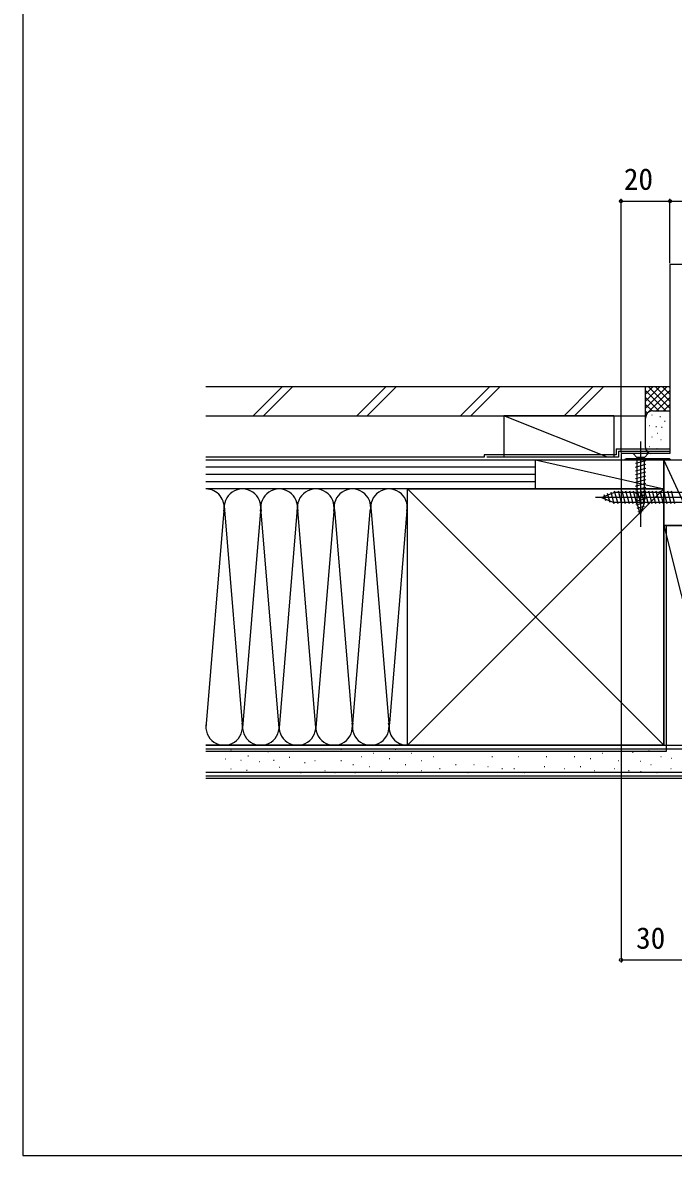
# Model space of a CAD drawing. Units: millimetres, scale not verified. Extents: x -525 to 525, y -783 to 779.
# Drawn here: x -525 to -258.6, y -782.8 to -318.8 of the extents above; entities that cross this region are included whole.
import ezdxf
from ezdxf.enums import TextEntityAlignment as Align

# ---------------------------------------------------------------- set-up
doc = ezdxf.new("R2010")
doc.units = ezdxf.units.MM
doc.header["$LTSCALE"] = 4
for name, color, linetype in [('0-2_YKK_11', 7, 'Continuous'), ('0-5_YKK_13', 4, 'Continuous'), ('0-7_YKK_D', 6, 'Continuous'), ('0-8_YKK_ZWAK', 7, 'Continuous'), ('0-9_YSS_K', 3, 'Continuous'), ('0-A_YSS_KE', 3, 'Continuous')]:
    doc.layers.add(name, color=color, linetype=linetype)
doc.styles.add('ＭＳ ゴシック', font='')
doc.styles.get('ＭＳ ゴシック').set_extended_font_data('MS Gothic')

msp = doc.modelspace()

# ---------------------------------------------------------------- linework, layer by layer
at = {"layer": '0-2_YKK_11'}
msp.add_line((-212, -417.799), (-260, -417.799), dxfattribs=at)
msp.add_lwpolyline([(-260, -417.799), (-260, -495.299), (-280, -495.299), (-280, -497.799), (-278.7, -497.799), (-278.267, -497.549), (-277.834, -497.299), (-260.366, -497.299), (-259.933, -497.549), (-259.5, -497.799), (-258.5, -497.799)], dxfattribs=at)
at = {"layer": '0-5_YKK_13'}
for p, q in [((-272, -490.3), (-272, -525.3)), ((-268.9, -495.3), (-275.1, -495.3)), ((-275.1, -495.3), (-273.55, -496.85)), ((-268.9, -495.3), (-270.45, -496.85)), ((-274.1, -499.277), (-269.9, -498.151)), ((-274.1, -500.83), (-269.9, -499.704)), ((-273.55, -496.85), (-273.55, -515.384)), ((-270.45, -496.85), (-273.55, -496.85)), ((-270.45, -515.384), (-270.45, -496.85)), ((-274.1, -502.383), (-269.9, -501.257)), ((-274.1, -503.935), (-269.9, -502.81)), ((-274.1, -505.488), (-269.9, -504.363)), ((-274.1, -507.041), (-269.9, -505.916)), ((-274.1, -508.594), (-269.9, -507.469)), ((-274.1, -510.147), (-269.9, -509.022)), ((-242.6, -513.299), (-290.5, -513.299)), ((-288, -513.299), (-282.93, -511.199)), ((-288, -513.299), (-282.93, -515.399)), ((-286.253, -514.618), (-286.889, -512.244)), ((-284.506, -515.341), (-285.491, -511.665)), ((-282.804, -515.899), (-284.094, -511.086)), ((-248, -511.199), (-282.93, -511.199)), ((-281.251, -515.899), (-282.644, -510.699)), ((-279.698, -515.899), (-281.091, -510.699)), ((-278.145, -515.899), (-279.539, -510.699)), ((-276.592, -515.899), (-277.986, -510.699)), ((-275.039, -515.899), (-276.433, -510.699)), ((-273.486, -515.899), (-274.88, -510.699)), ((-274.1, -511.7), (-269.9, -510.575)), ((-274.1, -513.253), (-269.9, -512.128)), ((-274.1, -514.806), (-269.9, -513.68)), ((-271.934, -515.899), (-273.327, -510.699)), ((-270.381, -515.899), (-271.774, -510.699)), ((-268.828, -515.899), (-270.221, -510.699)), ((-267.275, -515.899), (-268.668, -510.699)), ((-265.722, -515.899), (-267.115, -510.699)), ((-264.169, -515.899), (-265.562, -510.699)), ((-262.616, -515.899), (-264.009, -510.699)), ((-261.063, -515.899), (-262.457, -510.699)), ((-259.51, -515.899), (-260.904, -510.699)), ((-257.957, -515.899), (-259.351, -510.699)), ((-248, -515.399), (-282.93, -515.399)), ((-273.841, -516.289), (-269.9, -515.233)), ((-272, -520.3), (-273.55, -515.384)), ((-273.39, -517.721), (-270.353, -516.908)), ((-272.938, -519.153), (-270.888, -518.604)), ((-272, -520.3), (-270.45, -515.384))]:
    msp.add_line(p, q, dxfattribs=at)
at = {"layer": '0-7_YKK_D'}
for p, q in [((-280, -494.799), (-280, -390.899)), ((-280, -391.899), (-260, -391.899)), ((-260, -417.299), (-260, -390.899)), ((-260, -417.299), (-260, -390.899)), ((-260, -391.899), (-211, -391.899)), ((-280, -498.299), (-280, -703.8)), ((-250, -702.8), (-280, -702.8))]:
    msp.add_line(p, q, dxfattribs=at)
for centre in [(-280, -391.899), (-260, -391.899), (-260, -391.899), (-280, -702.8)]:
    msp.add_circle(centre, 0.637, dxfattribs=at)
at = {"layer": '0-8_YKK_ZWAK'}
msp.add_line((-525, 747.2), (-525, -782.8), dxfattribs=at)
msp.add_lwpolyline([(-525, -782.8), (525, -782.8), (525, 747.2)], dxfattribs=at)
at = {"layer": '0-9_YSS_K'}
for p, q in [((-430.632, -479.799), (-418.632, -467.799)), ((-426.389, -479.799), (-414.389, -467.799)), ((-388.205, -479.799), (-376.205, -467.799)), ((-383.963, -479.799), (-371.963, -467.799)), ((-345.779, -479.799), (-333.779, -467.799)), ((-341.536, -479.799), (-329.536, -467.799)), ((-303.353, -479.799), (-291.353, -467.799)), ((-299.11, -479.799), (-287.11, -467.799)), ((-270, -467.799), (-260, -467.799)), ((-270, -480.799), (-270, -467.799)), ((-261.142, -467.799), (-270, -476.657)), ((-263.97, -467.799), (-270, -473.828)), ((-266.799, -467.799), (-270, -471)), ((-269.627, -467.799), (-270, -468.172)), ((-260, -476.657), (-268.858, -467.799)), ((-260, -473.828), (-266.029, -467.799)), ((-260, -471), (-263.201, -467.799)), ((-260, -468.172), (-260.372, -467.799)), ((-260, -469.485), (-270, -479.485)), ((-261.686, -477.799), (-270, -469.485)), ((-264.515, -477.799), (-270, -472.314)), ((-260, -472.314), (-265.485, -477.799)), ((-267.325, -477.817), (-270, -475.142)), ((-267, -477.799), (-260, -477.799)), ((-260, -475.142), (-262.674, -477.817)), ((-285.5, -496.799), (-328, -479.799)), ((-328, -479.799), (-328, -496.799)), ((-283, -479.799), (-328, -479.799)), ((-283, -479.799), (-283, -496.799)), ((-269.205, -478.765), (-270, -477.971)), ((-270, -492.799), (-270, -480.799)), ((-267.195, -479.627), (-267.395, -479.627)), ((-263.857, -480.294), (-264.057, -480.294)), ((-262.001, -482.125), (-262.201, -482.125)), ((-268.196, -483.966), (-268.396, -483.966)), ((-265.526, -484.3), (-265.726, -484.3)), ((-264.923, -487.093), (-265.123, -487.093)), ((-263.189, -484.634), (-263.389, -484.634)), ((-267.195, -488.64), (-267.395, -488.64)), ((-263.523, -489.641), (-263.723, -489.641)), ((-268.196, -492.482), (-268.396, -492.482)), ((-260.3, -495.299), (-267, -495.299)), ((-265.192, -493.313), (-265.392, -493.313)), ((-450, -497.799), (-315, -497.799)), ((-450, -500.799), (-315, -500.799)), ((-328, -497.799), (-283, -497.799)), ((-315, -509.799), (-315, -497.799)), ((-315, -497.799), (-262.5, -509.799)), ((-250, -524.799), (-262.5, -497.799)), ((-450, -503.799), (-315, -503.799)), ((-450, -506.799), (-315, -506.799)), ((-367.5, -509.799), (-450, -509.799)), ((-315, -509.799), (-450, -509.799)), ((-262.5, -614.799), (-367.5, -509.799)), ((-262.5, -509.799), (-367.5, -614.799)), ((-442.506, -516.993), (-450, -607.68)), ((-442.517, -516.711), (-435, -607.68)), ((-427.658, -518.831), (-435, -607.68)), ((-420, -607.68), (-427.577, -515.981)), ((-412.575, -517.831), (-420, -607.68)), ((-405, -607.68), (-412.501, -516.906)), ((-397.661, -518.864), (-405, -607.68)), ((-397.39, -518.244), (-390, -607.68)), ((-390, -607.68), (-382.658, -518.831)), ((-382.342, -518.831), (-375, -607.68)), ((-367.506, -516.993), (-374.842, -605.767)), ((-262.5, -524.799), (-240, -524.799)), ((-262.5, -614.799), (-262.5, -524.799)), ((-262.5, -524.799), (-240, -614.799)), ((-367.5, -614.799), (-450, -614.799)), ((-450, -616.299), (-240, -616.299)), ((-439.574, -616.932), (-439.774, -616.932)), ((-394.512, -616.541), (-394.712, -616.541)), ((-372.26, -616.541), (-372.46, -616.541)), ((-268.481, -617.018), (-268.681, -617.018)), ((-262.5, -614.799), (-240, -614.799)), ((-441.912, -620.437), (-442.112, -620.437)), ((-435.485, -621.022), (-435.685, -621.022)), ((-432.563, -619.269), (-432.763, -619.269)), ((-427.889, -621.606), (-428.089, -621.606)), ((-424.383, -617.516), (-424.583, -617.516)), ((-422.046, -621.022), (-422.246, -621.022)), ((-415.619, -619.853), (-415.819, -619.853)), ((-410.996, -617.365), (-411.196, -617.365)), ((-405.226, -621.161), (-405.426, -621.161)), ((-401.106, -617.365), (-401.306, -617.365)), ((-394.512, -621.161), (-394.712, -621.161)), ((-386.271, -619.513), (-386.471, -619.513)), ((-381.326, -618.189), (-381.526, -618.189)), ((-374.733, -620.337), (-374.933, -620.337)), ((-365.667, -618.189), (-365.867, -618.189)), ((-361.546, -621.161), (-361.746, -621.161)), ((-356.601, -619.513), (-356.801, -619.513)), ((-349.184, -617.365), (-349.384, -617.365)), ((-340.118, -617.365), (-340.318, -617.365)), ((-332.7, -619.513), (-332.9, -619.513)), ((-326.931, -617.365), (-327.131, -617.365)), ((-321.986, -619.513), (-322.186, -619.513)), ((-316.217, -617.365), (-316.417, -617.365)), ((-310.448, -619.513), (-310.648, -619.513)), ((-303.923, -617.365), (-304.123, -617.365)), ((-298.979, -619.513), (-299.179, -619.513)), ((-292.385, -620.337), (-292.585, -620.337)), ((-287.44, -618.189), (-287.64, -618.189)), ((-280.847, -621.161), (-281.047, -621.161)), ((-279.199, -617.365), (-279.399, -617.365)), ((-275.108, -617.798), (-275.308, -617.798)), ((-271.989, -621.416), (-272.189, -621.416)), ((-263.54, -619.513), (-263.74, -619.513)), ((-259.192, -620.247), (-259.392, -620.247)), ((-450, -625.799), (-240, -625.799)), ((-439.574, -624.527), (-439.774, -624.527)), ((-433.147, -625.112), (-433.347, -625.112)), ((-419.709, -623.943), (-419.909, -623.943)), ((-410.996, -626.106), (-411.196, -626.106)), ((-409.347, -621.986), (-409.547, -621.986)), ((-401.106, -625.282), (-401.306, -625.282)), ((-396.985, -626.106), (-397.185, -626.106)), ((-389.567, -622.81), (-389.767, -622.81)), ((-388.743, -626.106), (-388.943, -626.106)), ((-382.974, -623.634), (-383.174, -623.634)), ((-378.029, -625.282), (-378.229, -625.282)), ((-371.436, -626.106), (-371.636, -626.106)), ((-368.139, -622.81), (-368.339, -622.81)), ((-361.546, -625.282), (-361.746, -625.282)), ((-354.129, -624.458), (-354.329, -624.458)), ((-347.535, -622.81), (-347.735, -622.81)), ((-342.59, -626.106), (-342.79, -626.106)), ((-340.118, -622.81), (-340.318, -622.81)), ((-334.349, -623.634), (-334.549, -623.634)), ((-328.58, -624.458), (-328.78, -624.458)), ((-323.635, -624.458), (-323.835, -624.458)), ((-319.514, -626.106), (-319.714, -626.106)), ((-311.272, -623.634), (-311.472, -623.634)), ((-303.099, -624.458), (-303.299, -624.458)), ((-296.506, -623.634), (-296.706, -623.634)), ((-290.737, -625.282), (-290.937, -625.282)), ((-282.495, -624.458), (-282.695, -624.458)), ((-276.726, -625.282), (-276.926, -625.282)), ((-271.8, -625.704), (-272, -625.704)), ((-267.66, -622.81), (-267.86, -622.81)), ((-265.188, -626.106), (-265.388, -626.106)), ((-259.419, -624.458), (-259.619, -624.458)), ((-450, -628.299), (-240, -628.299))]:
    msp.add_line(p, q, dxfattribs=at)
for points in [[(-315, -509.799), (-315, -497.799), (-262.5, -497.799), (-262.5, -509.799)], [(-262.5, -524.799), (-262.5, -497.799), (-250, -497.799), (-250, -524.799)]]:
    msp.add_lwpolyline(points, close=True, dxfattribs=at)
for centre, radius, start, end in [((-267, -480.799), 3, 90, 180), ((-267.392, -492.72), 2.609, 181.73764, 261.34878), ((-450, -517.299), 7.5, 348.21621, 90.00018), ((-435, -517.299), 7.5, 348.21644, 191.78332), ((-420, -517.299), 7.5, 348.21621, 191.78356), ((-405, -517.299), 7.5, 348.21621, 191.78332), ((-390, -517.299), 7.5, 348.21621, 191.78332), ((-375, -517.299), 7.5, 348.21621, 191.78332), ((-442.5, -607.299), 7.5, 168.21647, 11.78354), ((-427.5, -607.299), 7.5, 168.21636, 11.78354), ((-412.5, -607.299), 7.5, 168.21647, 11.78354), ((-397.5, -607.299), 7.5, 168.21647, 11.78354), ((-382.5, -607.299), 7.5, 168.21647, 11.78354), ((-367.5, -607.299), 7.5, 168.21647, 270)]:
    msp.add_arc(centre, radius, start, end, dxfattribs=at)
at = {"layer": '0-A_YSS_KE'}
for p, q in [((-450, -467.799), (-270, -467.799)), ((-336, -495.799), (-336, -496.799)), ((-282, -493.299), (-260, -493.299)), ((-281, -494.299), (-260, -494.299)), ((-336, -496.799), (-450, -496.799)), ((-367.5, -523.764), (-367.5, -509.799)), ((-367.5, -614.799), (-367.5, -517.299)), ((-261.5, -524.799), (-261.5, -617.299)), ((-450, -614.799), (-240, -614.799)), ((-261.5, -617.299), (-450, -617.299)), ((-450, -627.299), (-240, -627.299))]:
    msp.add_line(p, q, dxfattribs=at)
for points in [[(-450, -479.799), (-270, -479.799), (-270, -467.799)], [(-282, -493.299), (-282, -495.799), (-336, -495.799)], [(-281, -494.299), (-281, -496.799), (-335, -496.799)], [(-367.5, -509.799), (-262.5, -509.799), (-262.5, -614.799), (-367.5, -614.799)]]:
    msp.add_lwpolyline(points, dxfattribs=at)

# ---------------------------------------------------------------- texts
at = {"layer": '0-7_YKK_D', "style": 'ＭＳ ゴシック'}
for s, p in [('20', (-278.864, -389.899)), ('30', (-273.864, -700.8))]:
    msp.add_text(s, height=8.798, dxfattribs=at).set_placement(p, align=Align.BOTTOM_LEFT)

doc.saveas('drawing.dxf')
